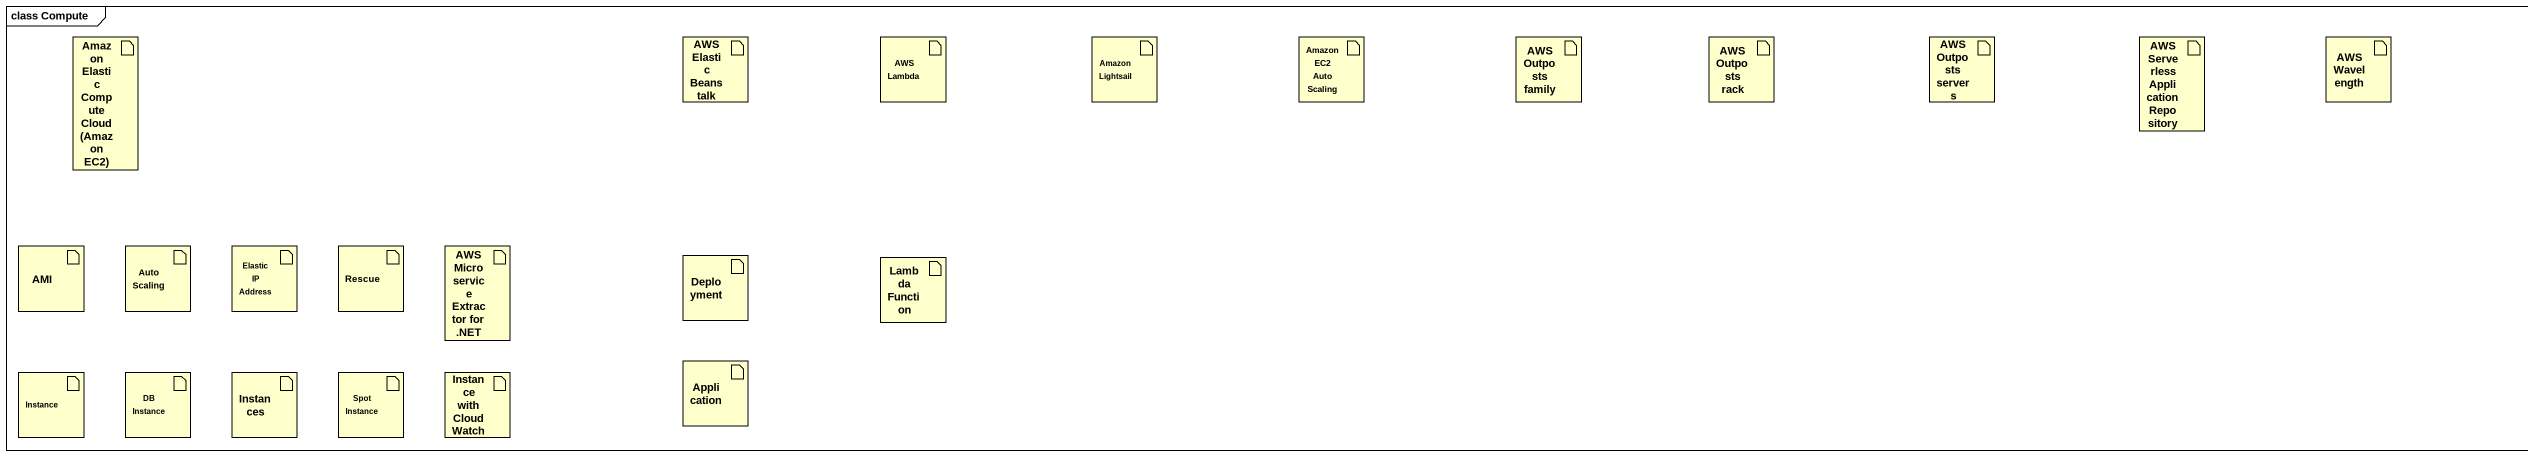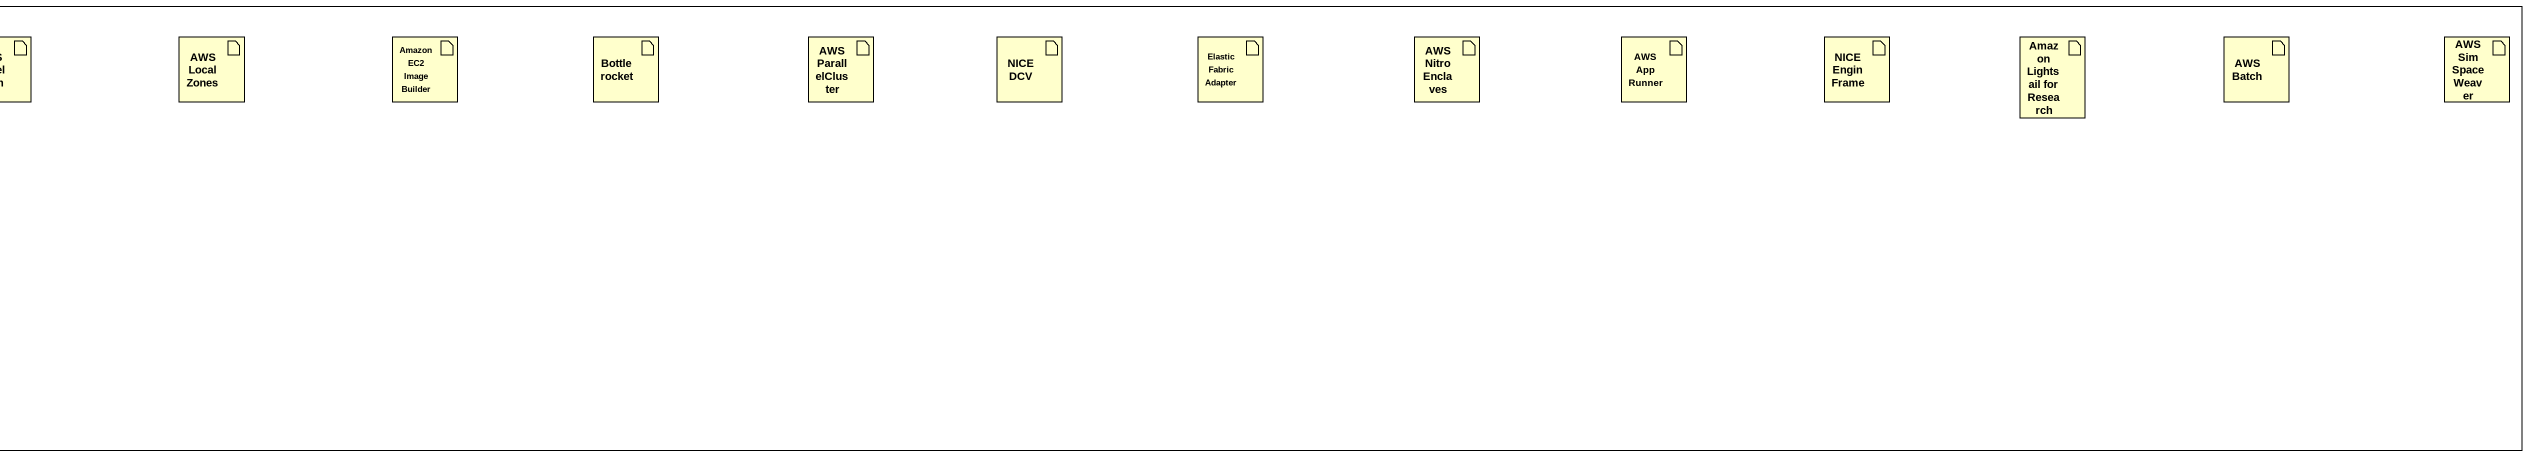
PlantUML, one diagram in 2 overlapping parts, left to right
@startuml
mainframe class Compute
artifact "Amazon Elastic Compute Cloud (Amazon EC2)" as Amazon_Elastic_Compute
artifact "AWS Elastic Beanstalk" as AWS_Elastic_Beanstalk
artifact "AWS Lambda" as AWS_Lambda
artifact "Amazon Lightsail" as Amazon_Lightsail
artifact "Amazon EC2 Auto Scaling" as Amazon_EC2_Auto_Scaling
artifact "AWS Outposts family" as AWS_Outposts_family
artifact "AWS Outposts rack" as AWS_Outposts_rack
artifact "AWS Outposts servers" as AWS_Outposts_servers
artifact "AWS Serverless Application Repository" as AWS_Serverless_Application
artifact "AWS Wavelength" as AWS_Wavelength
artifact "AWS Local Zones" as AWS_Local_Zones
artifact "Amazon EC2 Image Builder" as Amazon_EC2_Image_Builder
artifact Bottlerocket
artifact "AWS ParallelCluster" as AWS_ParallelCluster
artifact "NICE DCV" as NICE_DCV
artifact "Elastic Fabric Adapter" as Elastic_Fabric_Adapter
artifact "AWS Nitro Enclaves" as AWS_Nitro_Enclaves
artifact "AWS App Runner" as AWS_App_Runner
artifact "NICE EnginFrame" as NICE_EnginFrame
artifact "Amazon Lightsail for Research" as Amazon_Lightsail_for
artifact "AWS Batch" as AWS_Batch
artifact "AWS SimSpace Weaver" as AWS_SimSpace_Weaver
artifact AMI
artifact "Auto Scaling" as Auto_Scaling
artifact "Elastic IP Address" as Elastic_IP_Address
artifact Rescue
artifact "AWS Microservice Extractor for .NET" as AWS_Microservice_Extractor
artifact Deployment
artifact "Lambda Function" as Lambda_Function
artifact Instance
artifact "DB Instance" as DB_Instance
artifact Instances
artifact "Spot Instance" as Spot_Instance
artifact "Instance with CloudWatch" as Instance_with_CloudWatch
artifact Application
@enduml
